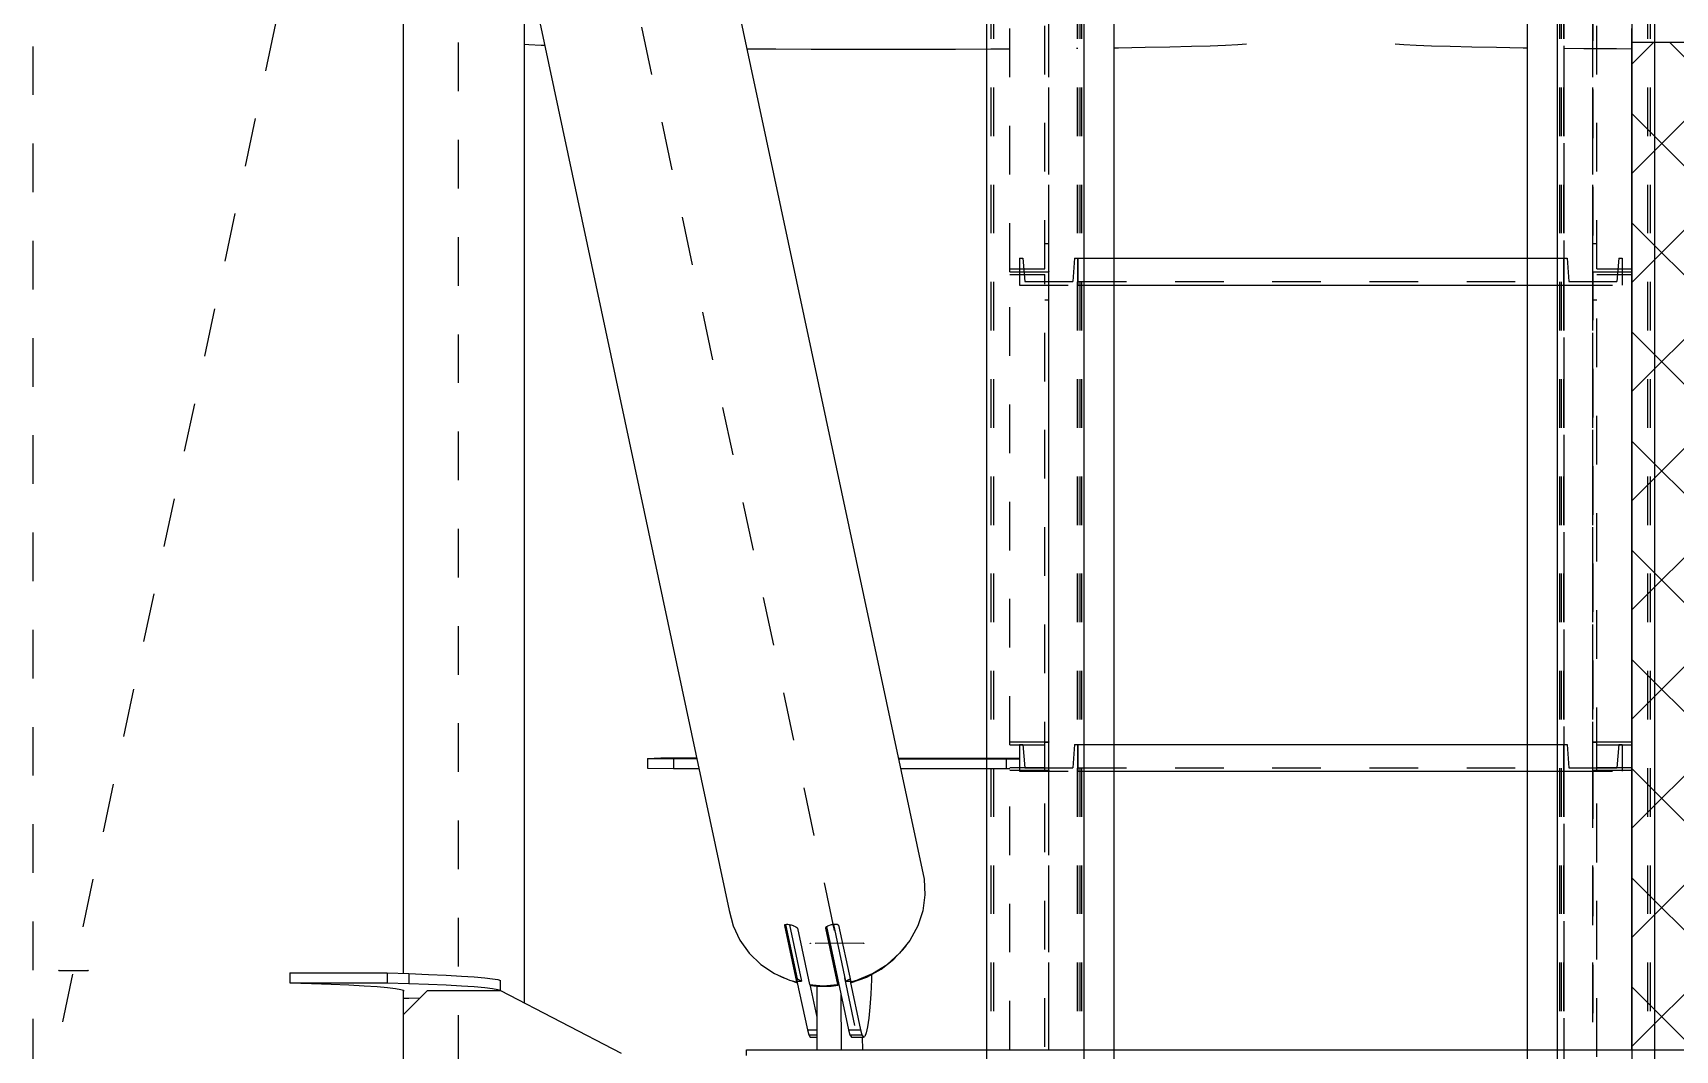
# Model space of a CAD drawing. Header units: millimetres. Extents: x 149919 to 150445, y 136651 to 136866.
# Drawn here: x 150370.813 to 150374.192, y 136767.003 to 136769.095 of the extents above; entities that cross this region are included whole.
import ezdxf

# ---------------------------------------------------------------- set-up
doc = ezdxf.new("R2010")
doc.units = ezdxf.units.MM
doc.header["$LTSCALE"] = 0.25
for name, pattern in [('CENTER', [50.800000000000004, 31.75, -6.35, 6.35, -6.35]), ('XKITLINE00', [0]), ('XKITLINE02', [4, 2, -2]), ('XKITLINE03', [6, 3, -1, 1, -1])]:
    doc.linetypes.add(name, pattern=pattern)

# ---------------------------------------------------------------- blocks, each defined once
blk = doc.blocks.new('çatıı')
h = blk.add_hatch()
h.set_pattern_fill('ANSI37', color=1, scale=5, style=0)
h.set_pattern_definition([(135, (104200.3053063872, -4107.689843781824), (11.22532015133644, 11.22532015133644), []), (45.00000000000001, (104200.3053063872, -4107.689843781824), (11.22532015133644, -11.22532015133644), [])])
h.paths.add_polyline_path([(23278.98351634455, 11270.27473873128), (23228.98351634454, 11270.27473873128), (23228.98351634455, 11870.27473873128), (23278.98351634454, 11870.27473873128)])
at = {"color": 8, "linetype": 'CENTER'}
for p, q in [((22899.99536476475, 12689.51414907064), (22899.99536476475, 11020.27483407493)), ((22899.99536476475, 12460.274807103), (23073.5500062683, 11647.0472421688)), ((22987.49535671575, 12050.27479343555), (22899.99541682213, 11640.27487436566)), ((22987.49535671575, 12050.27479343554), (22987.49535671534, 11230.27490087859)), ((23070.92587365124, 11685.02581057842), (23059.96929945142, 11684.99993197838)), ((22905.36806801929, 11679.44455195873), (22911.34452521933, 11679.45862315871))]:
    blk.add_line(p, q, dxfattribs=at)
at = {"color": 8, "linetype": 'XKITLINE00'}
for p, q in [((22976.19536476475, 12255.76306703709), (22976.19536476475, 11678.81306510987)), ((23010.61361045075, 12039.06217659915), (23083.35145216285, 11698.23338986194)), ((23001.0917971523, 11986.86306437551), (23001.0917971523, 11672.77242943753)), ((23001.0917971523, 11889.45282173471), (23043.27582332405, 11691.79050290064)), ((23001.0917971523, 11869.94759849042), (23002.07651118196, 11869.87950540507)), ((23001.0917971523, 11869.94757388565), (23002.07651118196, 11869.87947548227)), ((23002.07651118196, 11869.87950540507), (23004.59574438741, 11869.75755054815)), ((23002.07651118196, 11869.87947548227), (23004.59574438741, 11869.75751110074)), ((23004.59574438741, 11869.75755054815), (23005.30056445183, 11869.73173820259)), ((23004.59574438741, 11869.75751110074), (23005.30057337042, 11869.7316964126)), ((23046.89954343993, 11869.03664071257), (23052.87567235799, 11868.99960290698)), ((23046.89956390146, 11869.03654483569), (23052.87567235799, 11868.99950426427)), ((23052.87567235799, 11868.99960290698), (23060.12948222713, 11868.96813054772)), ((23052.87567235799, 11868.99950426427), (23060.12948222713, 11868.96802944705)), ((23060.12948222713, 11868.96802944705), (23067.52645867165, 11868.94902248579)), ((23067.52645867165, 11868.94902248579), (23074.99536476475, 11868.94266642794)), ((23074.99536476475, 11868.94266642794), (23082.46427085786, 11868.94902248579)), ((23082.46427085786, 11868.94902248579), (23089.8612473024, 11868.96802944705)), ((23089.8612473024, 11868.96813054772), (23097.11505717156, 11868.99960290698)), ((23089.8612473024, 11868.96802944705), (23097.11505717156, 11868.99950426427)), ((23097.11505717156, 11868.99960290698), (23101.00378097135, 11869.02370375856)), ((23097.11505717156, 11868.99950426427), (23101.00378097144, 11869.02360699813)), ((23114.71845859523, 11869.1380977146), (23115.00313414491, 11869.14105319582)), ((23114.71845859528, 11869.13800988827), (23115.00313414496, 11869.14096560031)), ((23122.50313409054, 11869.23166652387), (23123.33613301803, 11869.24236746003)), ((23122.50313409058, 11869.23158600521), (23123.33613301803, 11869.24228777711)), ((23123.33613301803, 11869.24236746003), (23128.87690149115, 11869.32935210501)), ((23123.33613301803, 11869.24228777711), (23128.87690149115, 11869.32927921554)), ((23128.87690149115, 11869.32935210501), (23133.89876131098, 11869.42532487126)), ((23128.87690149115, 11869.32927921554), (23133.89876131098, 11869.42525947721)), ((23133.89876131098, 11869.42532487126), (23138.3533492222, 11869.52936148856)), ((23133.89876131098, 11869.42525947721), (23138.3533492222, 11869.5293042197)), ((23138.3533492222, 11869.52936148856), (23142.1977651081, 11869.6404600274)), ((23138.3533492222, 11869.5293042197), (23142.1977651081, 11869.64041143529)), ((23142.1977651081, 11869.6404600274), (23145.39498514212, 11869.75755054815)), ((23142.1977651081, 11869.64041143529), (23145.39498514212, 11869.75751110074)), ((23145.39498514212, 11869.75755054815), (23147.91421834755, 11869.87950540507)), ((23145.39498514212, 11869.75751110074), (23147.91421834755, 11869.87947548227)), ((23147.91421834755, 11869.87950540507), (23149.7135241717, 11870.00392760418)), ((23147.91421834755, 11869.87947548227), (23149.71381634774, 11870.00392760426)), ((23180.27691304695, 11870.00392760868), (23182.07651103941, 11869.87947548722)), ((23180.27720524535, 11870.00392761455), (23182.07651103941, 11869.87950541753)), ((23182.07651103941, 11869.87950541704), (23184.59574424484, 11869.75755056012)), ((23182.07651103941, 11869.87947548722), (23184.59574424484, 11869.7575111057)), ((23184.59574424484, 11869.75755055983), (23187.79296427887, 11869.64046003909)), ((23184.59574424484, 11869.7575111057), (23187.79296427887, 11869.64041144025)), ((23187.79296427887, 11869.64046003891), (23191.63738016474, 11869.52936150005)), ((23187.79296427887, 11869.64041144025), (23191.63738016474, 11869.52930422466)), ((23191.63738016474, 11869.52936149992), (23196.09196807595, 11869.42532488263)), ((23191.63738016474, 11869.52930422466), (23196.09196807595, 11869.42525948216)), ((23196.09196807595, 11869.42532488252), (23201.11382791966, 11869.32935211583)), ((23196.09196807595, 11869.42525948216), (23201.11382789578, 11869.3292792205)), ((23201.11382789578, 11869.3293521162), (23206.65459639281, 11869.24236747084)), ((23201.11382789578, 11869.3292792205), (23206.65459636893, 11869.24228778206)), ((23206.65459636893, 11869.24236747114), (23207.48428442566, 11869.23170906736)), ((23206.65459636893, 11869.24228778206), (23207.48428442584, 11869.23162854586)), ((23214.98428464317, 11869.14108757727), (23219.07493329994, 11869.09861875523)), ((23214.98428464337, 11869.14099997834), (23219.07493327606, 11869.09852783976)), ((23219.07493327606, 11869.09861875543), (23225.83488709986, 11869.04323906333)), ((23219.07493327606, 11869.09852783976), (23225.83488707598, 11869.04314382274)), ((23225.83488707598, 11869.04323906349), (23228.98351634458, 11869.02372504021)), ((23225.83488707598, 11869.04314382274), (23228.98351634458, 11869.02362827543)), ((23026.49040878897, 11723.01837410321), (23029.22970588801, 11723.16250310842)), ((23026.49040878897, 11723.01837410321), (23031.83195729111, 11723.00071191306)), ((23026.49040878897, 11723.01837410321), (23026.4904088293, 11721.01839737868)), ((23029.22970588801, 11723.16250310842), (23034.57125439015, 11723.14484091827)), ((23029.22970588801, 11723.16250310842), (23029.22970589108, 11723.00931643271)), ((23031.83195729111, 11723.00071191306), (23036.61790371688, 11722.9876158269)), ((23031.83195729111, 11723.00071191306), (23031.83195733144, 11721.00073518854)), ((23034.57125439015, 11723.14484091827), (23036.58552587961, 11723.13932914053)), ((23034.57125439015, 11723.14484091827), (23034.5712543932, 11722.99321620214)), ((23078.04684059808, 11723.0892871663), (23084.19047190457, 11723.09161479716)), ((23078.07737587513, 11722.94620756444), (23081.45117480554, 11722.94748579194)), ((23081.45117480554, 11722.94748579194), (23087.84078292979, 11722.95256406815)), ((23084.19047190457, 11723.09161479716), (23090.58008002883, 11723.09669307336)), ((23087.84078292979, 11722.95256406815), (23094.11811696227, 11722.96023811539)), ((23090.58008002883, 11723.09669307336), (23096.85741406131, 11723.1043671206)), ((23094.11811696227, 11722.96023811539), (23100.2379552668, 11722.97045265019)), ((23096.85741406131, 11723.1043671206), (23102.97725236583, 11723.1145816554)), ((23100.2379552668, 11722.97045265019), (23103.0031421079, 11722.97637779879)), ((23100.2379552668, 11722.97045265019), (23100.23795530712, 11720.97047592566)), ((23102.97725236583, 11723.1145816554), (23103.00314199731, 11723.11463713082)), ((23102.97725236583, 11723.1145816554), (23102.97725236861, 11722.97632232314)), ((23026.4904088293, 11721.01839737868), (23031.83195733144, 11721.00073518854)), ((23031.83195733144, 11721.00073518854), (23037.04497736671, 11720.986470474)), ((23078.50416561402, 11720.94639253727), (23081.45117484589, 11720.94750906743)), ((23081.45117484589, 11720.94750906743), (23087.84078297012, 11720.95258734363)), ((23087.84078297012, 11720.95258734363), (23094.1181170026, 11720.96026139087)), ((23094.1181170026, 11720.96026139087), (23100.23795530712, 11720.97047592566)), ((23100.23795530712, 11720.97047592566), (23101.0040632345, 11720.97211751576)), ((23083.35145216285, 11698.23338986194), (23083.530661781, 11694.98340632079)), ((23083.530661781, 11694.98340632079), (23083.09558735408, 11691.73428995494)), ((23043.27582332405, 11691.79050290064), (23044.06387179371, 11688.63840128953)), ((23083.09558735408, 11691.73428995494), (23082.05944839839, 11688.58476352103)), ((23044.06387179371, 11688.63840128953), (23045.43681466089, 11685.67995662085)), ((23054.6747875662, 11688.83001850224), (23054.62801780722, 11688.71037110867)), ((23054.62801780722, 11688.71037110867), (23057.10935258649, 11677.08353637735)), ((23054.6747875662, 11688.83001850224), (23054.81648784464, 11688.91332006939)), ((23054.81008923317, 11688.90955850754), (23057.14096682353, 11677.98772371583)), ((23054.81648784464, 11688.91332006939), (23055.04272846146, 11688.95416771791)), ((23054.84187198999, 11688.9179031662), (23057.23126975285, 11677.72186658838)), ((23055.04272846146, 11688.95416771791), (23055.33692031029, 11688.94956629158)), ((23055.33692031029, 11688.94956629158), (23055.67749175678, 11688.89985319028)), ((23055.54121687259, 11688.91974519001), (23055.69462326936, 11688.83658354285)), ((23055.67749175678, 11688.89985319028), (23056.0394703799, 11688.80867363001)), ((23055.69462326936, 11688.83658354285), (23055.9264950221, 11688.83713123162)), ((23055.69462326936, 11688.83658354285), (23058.17595670825, 11677.20975148082)), ((23056.0394703799, 11688.80867363001), (23056.39631407613, 11688.68271335734)), ((23056.39631407613, 11688.68271335734), (23056.50723040543, 11688.63109387116)), ((23056.50723040543, 11688.63109387116), (23056.72306261018, 11688.56568216996)), ((23056.72306261018, 11688.56568216996), (23056.99489984995, 11688.44164272692)), ((23056.99489984995, 11688.44164272692), (23057.19127040544, 11688.30187464623)), ((23057.19127040544, 11688.30187464623), (23057.29777539424, 11688.15662643051)), ((23057.29777539424, 11688.15662643051), (23059.77911016798, 11676.52979139499)), ((23063.12223402307, 11688.30668235404), (23063.07457691502, 11688.16165621677)), ((23063.07457691502, 11688.16165621677), (23065.5559117191, 11676.53482071947)), ((23063.12223402307, 11688.30668235404), (23063.26589148502, 11688.44596060253)), ((23063.23726663463, 11688.418208344), (23065.58652096643, 11677.41026471138)), ((23063.26589148502, 11688.44596060253), (23063.49501560915, 11688.56927837662)), ((23063.28351476495, 11688.45544569564), (23067.81367695273, 11667.22839735544)), ((23063.49501560915, 11688.56927837662), (23063.53667117383, 11688.58303090074)), ((23063.53667117383, 11688.58303090074), (23063.79437382198, 11688.71243821646)), ((23063.79437382198, 11688.71243821646), (23064.14104616894, 11688.83721471325)), ((23064.14104616894, 11688.83721471325), (23064.50935787942, 11688.92716544283)), ((23064.22092418458, 11688.8567228787), (23064.72585846738, 11688.85791554595)), ((23064.50935787942, 11688.92716544283), (23064.87230247592, 11688.97569476274)), ((23064.72585846738, 11688.85791554595), (23064.9510128206, 11688.97653890747)), ((23064.72585846738, 11688.85791554595), (23067.20718558774, 11677.23108208526)), ((23064.87230247592, 11688.97569476274), (23065.20326702487, 11688.97924425779)), ((23065.20326702487, 11688.97924425779), (23065.4779835315, 11688.93755366104)), ((23065.4779835315, 11688.93755366104), (23065.67630839208, 11688.85367993792)), ((23065.67630839208, 11688.85367993792), (23065.78369942472, 11688.73377313404)), ((23065.78369942472, 11688.73377313404), (23068.26503421446, 11677.10693737476)), ((23082.05944839839, 11688.58476352103), (23080.45372747177, 11685.63052378601)), ((23045.43681466089, 11685.67995662085), (23047.35293575133, 11683.00505973883)), ((23080.45372747177, 11685.63052378601), (23078.32721359207, 11682.96133382933)), ((23079.65541175347, 11684.62848175004), (23079.36349953804, 11684.17492236144)), ((23047.35293575133, 11683.00505973883), (23049.75401469531, 11680.69498603167)), ((23074.52725966144, 11679.70100963557), (23077.1457910106, 11681.75259719389)), ((23075.74451980744, 11680.65829563713), (23078.32721359207, 11682.96133382933)), ((23077.91987568953, 11682.59810271295), (23077.1457910106, 11681.75259719389)), ((23079.36349953804, 11684.17492236144), (23078.82859230622, 11683.5906619711)), ((22952.87790034879, 11678.91783749513), (22972.87790034879, 11678.91783749513)), ((22952.87790034879, 11678.91783749513), (22952.87790034879, 11676.91874845052)), ((22972.87790034879, 11678.91783749513), (22977.343375946, 11678.77680854321)), ((22972.87790034879, 11678.91783749513), (22972.87790034879, 11676.91874845052)), ((22977.343375946, 11678.77680854321), (22981.39728972122, 11678.62487934862)), ((22977.343375946, 11678.77680854321), (22977.343375946, 11676.7777194986)), ((22981.39728972122, 11678.62487934862), (22985.01054711555, 11678.46314029293)), ((22985.01054711555, 11678.46314029293), (22988.15721611968, 11678.29275216219)), ((22988.15721611968, 11678.29275216219), (22990.81471338531, 11678.11493781601)), ((22990.81471338531, 11678.11493781601), (22992.96396630388, 11677.93097341128)), ((22992.96396630388, 11677.93097341128), (22994.58954988884, 11677.74217924327)), ((23049.75401469531, 11680.69498603167), (23052.5670959241, 11678.81992592)), ((23052.5670959241, 11678.81992592), (23055.70670538803, 11677.43685215649)), ((23053.47621134704, 11678.41943862884), (23054.14613058975, 11678.03896466532)), ((23054.12602360953, 11678.13318063982), (23054.14613058975, 11678.03896466532)), ((23054.14613058975, 11678.03896466532), (23055.25647640963, 11677.63518889064)), ((23057.14096682353, 11677.98772371583), (23057.10935258649, 11677.08353637735)), ((23057.14569340648, 11678.12285294526), (23057.12365079121, 11677.49241844638)), ((23068.40350173121, 11676.93742713123), (23071.58447831566, 11678.08015356638)), ((23069.53596430593, 11677.41732960532), (23072.78411996165, 11678.7913858595)), ((23071.54459546518, 11678.267034022), (23071.58447831566, 11678.08015356638)), ((23071.58447831566, 11678.08015356638), (23074.52725966144, 11679.70100963557)), ((23072.55008141804, 11678.61199860174), (23072.52219987784, 11677.54588104139)), ((23072.78411996165, 11678.7913858595), (23075.74451980744, 11680.65829563713)), ((22952.87790034879, 11676.91874845052), (22957.34337701269, 11676.77771951518)), ((22952.87790034879, 11676.91874845052), (22972.87790034879, 11676.91874845052)), ((22957.34337701269, 11676.77771951518), (22961.39729179769, 11676.62579033195)), ((22961.39729179769, 11676.62579033195), (22965.01055012406, 11676.46405128286)), ((22965.01055012406, 11676.46405128286), (22968.15721996369, 11676.29366315441)), ((22968.15721996369, 11676.29366315441), (22970.81471795174, 11676.11584880681)), ((22970.81471795174, 11676.11584880681), (22972.96397146561, 11675.93188439753)), ((22972.87790034879, 11676.91874845052), (22977.343375946, 11676.7777194986)), ((22972.96397146561, 11675.93188439753), (22974.58955550723, 11675.7430902225)), ((22974.58955550723, 11675.7430902225), (22975.67980340701, 11675.55082124044)), ((22975.67980340701, 11675.55082124044), (22976.22689055438, 11675.35645734843)), ((22976.19536476475, 11675.36765752961), (22976.19536476475, 11670.32156000342)), ((22976.19536476454, 11670.32156000321), (22981.19536476454, 11675.31928261472)), ((22976.19536476475, 11675.15019329738), (22976.22689055438, 11675.16139347856)), ((22976.22689055438, 11675.35645734843), (22976.22689055438, 11675.16139347856)), ((22977.343375946, 11676.7777194986), (22981.39728972122, 11676.62579030401)), ((22981.19536476454, 11675.31928261472), (22996.19536476454, 11675.31928261472)), ((22981.39728972122, 11676.62579030401), (22985.01054711555, 11676.46405124833)), ((22985.01054711555, 11676.46405124833), (22988.15721611968, 11676.29366311758)), ((22988.15721611968, 11676.29366311758), (22990.81471338531, 11676.11584877141)), ((22990.81471338531, 11676.11584877141), (22992.96396630388, 11675.93188436667)), ((22992.96396630388, 11675.93188436667), (22994.58954988884, 11675.74309019867)), ((22994.58954988884, 11677.74217924327), (22995.67979747923, 11677.54991027002)), ((22994.58954988884, 11675.74309019867), (22995.67979747923, 11675.55082122541)), ((22995.67979747923, 11677.54991027002), (22996.22688447047, 11677.35554638791)), ((22995.67979747923, 11675.55082122541), (22996.22688447047, 11675.3564573433)), ((22996.19536476454, 11675.31928261472), (23021.03197886974, 11662.40065032593)), ((22996.22688447047, 11675.30288780789), (22996.22688447047, 11677.35554638791)), ((23055.70670538803, 11677.43685215649), (23057.10935258649, 11677.08353637735)), ((23056.01641045355, 11677.35883989036), (23057.2477170464, 11676.91107689212)), ((23057.12365079121, 11677.49241844638), (23057.2477170464, 11676.91107689212)), ((23057.23126975285, 11677.72186658838), (23057.21328457947, 11677.20747767302)), ((23057.21328457947, 11677.20747767302), (23058.17595670825, 11677.20975148082)), ((23057.21328457947, 11677.20747767302), (23059.34723366691, 11667.20840220968)), ((23057.23126975285, 11677.72186658838), (23058.17595670825, 11677.20975148082)), ((23057.25177455864, 11677.02712463251), (23057.2477170464, 11676.91107689212)), ((23059.77911016798, 11676.52979139499), (23062.57690438921, 11676.29853402558)), ((23059.85055889035, 11676.52388565559), (23061.28539448709, 11669.80065617759)), ((23059.88551877924, 11676.5209959749), (23059.9178906567, 11676.36931046627)), ((23059.9178906567, 11676.36931046627), (23061.35302222273, 11676.22429333077)), ((23061.26822601163, 11676.23286181601), (23061.303240901, 11663.11445946119)), ((23061.31491646192, 11676.40284620339), (23061.35302222273, 11676.22429333077)), ((23061.35302222273, 11676.22429333077), (23062.79952095436, 11676.17815478065)), ((23062.57690438921, 11676.29853402558), (23065.5559117191, 11676.53482071947)), ((23062.79952095436, 11676.17815478065), (23064.24948522427, 11676.23114685183)), ((23064.20750197263, 11676.4278685553), (23064.24948522427, 11676.23114685183)), ((23064.24948522427, 11676.23114685183), (23065.69499447437, 11676.38298007044)), ((23065.58652096643, 11677.41026471138), (23065.5559117191, 11676.53482071947)), ((23065.59414924635, 11677.62847134017), (23065.57092775826, 11676.96432179087)), ((23065.57092775826, 11676.96432179087), (23065.69499447437, 11676.38298007044)), ((23065.71821597636, 11677.04713001804), (23065.69499447437, 11676.38298007044)), ((23066.25303409289, 11674.54112481516), (23066.28353349461, 11663.11445946119)), ((23067.20718558774, 11677.23108208526), (23068.13429722634, 11677.71953406857)), ((23067.20718558774, 11677.23108208526), (23068.16985841708, 11677.2333558866)), ((23068.17945837884, 11677.5079216312), (23068.16985841708, 11677.2333558866)), ((23068.16985841708, 11677.2333558866), (23070.30380746275, 11667.23427910524)), ((23068.26503421446, 11677.10693737476), (23069.53596430593, 11677.41732960532)), ((23068.36225850922, 11677.13068192682), (23068.40350173121, 11676.93742713123)), ((23072.38992743546, 11674.57005095966), (23072.21317045968, 11671.91191384318)), ((23072.52219987784, 11677.54588104139), (23072.38992743546, 11674.57005095966)), ((22976.19536476475, 11673.70387476172), (22977.343375946, 11673.74013132838)), ((22977.343375946, 11673.74013132838), (22979.70400383703, 11673.82860096886)), ((23072.21317045968, 11671.91191384318), (23071.99729962183, 11669.65223584313)), ((22976.19536476454, 11670.32156000321), (22976.19536476454, 11610.34888866516)), ((23071.748874048, 11667.8596761321), (23071.47544202361, 11666.58870072983)), ((23071.99729962183, 11669.65223584313), (23071.748874048, 11667.8596761321)), ((23059.34723366691, 11667.20840220968), (23061.29230132024, 11667.21299652394)), ((23059.34723366691, 11667.20840220968), (23059.63388337306, 11666.17981920694)), ((23059.63388337306, 11666.17981920694), (23061.29504854507, 11666.18374293414)), ((23059.63388337306, 11666.17981920694), (23059.93072453733, 11665.72307585592)), ((23059.93072453733, 11665.72307585592), (23061.29626952208, 11665.72630131843)), ((23067.81367695273, 11667.22839735544), (23070.30380746275, 11667.23427910524)), ((23067.81367695273, 11667.22839735544), (23068.10032667605, 11666.1998145622)), ((23068.10032667605, 11666.1998145622), (23070.59045718607, 11666.205696312)), ((23068.10032667605, 11666.1998145622), (23068.39716785896, 11665.74307141761)), ((23068.39716785896, 11665.74307141761), (23070.88729836898, 11665.74895316741)), ((23070.30380746275, 11667.23427910524), (23070.59045718607, 11666.205696312)), ((23070.59045718607, 11666.205696312), (23070.88729836898, 11665.74895316741)), ((23070.65328254107, 11665.74840041624), (23070.66057629128, 11663.11445946119)), ((23070.88729836898, 11665.74895316741), (23071.18531164232, 11665.87792758078)), ((23071.47544202361, 11666.58870072983), (23071.18531164232, 11665.87792758078)), ((23046.79536476458, 11663.11445946119), (23283.19536476952, 11663.11445946119)), ((23046.79536476458, 11661.97291410631), (23046.79536476458, 11663.11445946119))]:
    blk.add_line(p, q, dxfattribs=at)
at = {"color": 7, "linetype": 'XKITLINE00'}
for p, q in [((23096.30499000436, 11663.11447639774), (23096.30529922091, 12049.63453717339)), ((23116.30499000494, 11663.11447639774), (23116.30529922033, 12049.6345211734)), ((23122.50456309826, 11663.11447639774), (23122.50491093619, 12049.60097983509)), ((23207.48616629578, 11663.11447639774), (23207.48591489806, 11942.4459585106)), ((23213.68473106653, 11663.11447639774), (23213.68494685863, 11932.85500217215)), ((23233.68473106595, 11663.11447639774), (23233.68492210466, 11901.91164028165)), ((23228.98351634455, 11663.1144594612), (23228.98351634455, 11870.27473873128)), ((23122.50470962324, 11825.91995862808), (23207.4860197708, 11825.919890643)), ((23122.50470467268, 11820.41995862807), (23207.48602472137, 11820.41989064301)), ((23122.50461962314, 11725.91995862808), (23207.48610977149, 11725.91989064286)), ((23122.50461467258, 11720.41995862807), (23207.48611472089, 11720.41989064285))]:
    blk.add_line(p, q, dxfattribs=at)
at = {"color": 116, "linetype": 'XKITLINE02', "true_color": 0x136734}
for p, q in [((23097.15464435758, 11231.05603701008), (23097.15529922054, 12049.63453649338)), ((23097.68664435782, 11231.05603658449), (23097.6872992202, 12049.63453606779)), ((23114.9226443575, 11231.05602279571), (23114.92329922105, 12049.63452227898)), ((23115.0041742449, 11231.05587105893), (23115.0049109356, 12049.6009865851)), ((23115.45464435774, 11231.05602237009), (23115.45529922128, 12049.63452185339)), ((23115.85417424511, 11231.05587029393), (23115.85491093581, 12049.60098582011)), ((23214.13655514894, 11231.05635677406), (23214.13581845824, 12049.6012262219)), ((23214.53438541976, 11231.05610008459), (23214.53504028214, 12049.63444218409)), ((23214.98655514799, 11231.05635753906), (23214.98581845844, 12049.60122698691)), ((23215.06638542, 11231.056099659), (23215.06704028237, 12049.63444175848)), ((23232.30238541968, 11231.05608587019), (23232.30304028206, 12049.63442796969)), ((23232.83438541934, 11231.0560854446), (23232.8350402823, 12049.63442754406)), ((23108.205419964, 11823.75044189603), (23108.20550911194, 11926.42433427688)), ((23109.00541949908, 11823.16997589444), (23109.00550911152, 11926.42433360962)), ((23220.98531276693, 11823.16997827566), (23220.98522315449, 11926.42433599084)), ((23221.7853123026, 11823.75044427725), (23221.78522315524, 11926.4243366581)), ((23101.0054194992, 11823.16998256689), (23101.00550493175, 11921.20015227296)), ((23228.98531276682, 11823.16998494811), (23228.98522733427, 11921.2001546542)), ((23228.98522824114, 11920.15999305777), (23228.9853123029, 11823.75045028248)), ((23108.20542414331, 11828.97462990512), (23109.00542414289, 11828.97462923788)), ((23220.98530812313, 11828.97463161913), (23221.78530812271, 11828.97463228636)), ((23101.0054194992, 11823.16998256689), (23109.00541949908, 11823.16997589444)), ((23101.00541996428, 11823.75044790122), (23108.205419964, 11823.75044189603)), ((23101.00549150964, 11725.85074874387), (23101.00557664533, 11823.16998329094)), ((23101.00557664533, 11823.16998329094), (23109.00557664521, 11823.16997660803)), ((23103.00467438363, 11825.91997463256), (23103.68471918344, 11825.91997463256)), ((23103.00467438363, 11825.91997463256), (23103.00467438363, 11820.41997463257)), ((23103.00471918315, 11825.91997463256), (23103.00471918315, 11820.41997463257)), ((23103.68467438333, 11825.91997463256), (23104.06867438352, 11821.11997463257)), ((23103.68471918344, 11825.91997463256), (23104.06871918363, 11821.11997463257)), ((23109.00548731566, 11720.60870408117), (23109.00557664521, 11823.16997660803)), ((23114.32467438288, 11825.91997463256), (23113.94067438327, 11821.11997463257)), ((23114.32471918357, 11825.91997463256), (23113.94071918279, 11821.11997463257)), ((23114.32467438288, 11825.91997463256), (23115.00471918327, 11825.91997463256)), ((23115.00467438316, 11825.91997463256), (23115.00467438316, 11820.41997463257)), ((23115.00471918327, 11825.91997463256), (23115.00471918327, 11820.41997463257)), ((23115.00472493186, 11820.41996462806), (23115.00472933236, 11825.91996462807)), ((23115.00472933236, 11825.91996462807), (23122.50470962324, 11825.91995862808)), ((23207.4860197708, 11825.919890643), (23214.98453956046, 11825.91988464419)), ((23214.98453516055, 11820.41988464418), (23214.98453956046, 11825.91988464419)), ((23214.98468986429, 11825.91988464303), (23215.66473466468, 11825.91988464303)), ((23214.98468986429, 11825.91988464303), (23214.98468986429, 11820.41988464302)), ((23214.98473466439, 11825.91988464303), (23214.98473466439, 11820.41988464302)), ((23215.66468986457, 11825.91988464303), (23216.04868986477, 11821.11988464305)), ((23215.66473466468, 11825.91988464303), (23216.04873466429, 11821.11988464305)), ((23220.98515527679, 11823.16997458629), (23228.98515527784, 11823.16998126924)), ((23220.98524460635, 11720.60870205948), (23220.98515527679, 11823.16997458629)), ((23220.98531276693, 11823.16997827566), (23228.98531276682, 11823.16998494811)), ((23221.7853123026, 11823.75044427725), (23228.9853123029, 11823.75045028248)), ((23226.30468986412, 11825.91988464303), (23225.92068986451, 11821.11988464305)), ((23226.30473466423, 11825.91988464303), (23225.92073466403, 11821.11988464305)), ((23226.30468986412, 11825.91988464303), (23226.98473466393, 11825.91988464303)), ((23226.9846898644, 11825.91988464303), (23226.9846898644, 11820.41988464302)), ((23226.98473466393, 11825.91988464303), (23226.98473466393, 11820.41988464302)), ((23228.98524041295, 11725.85074672216), (23228.98515527784, 11823.16998126924)), ((23101.00557617909, 11822.58753462653), (23108.20557617881, 11822.5875286119)), ((23103.00467438363, 11820.41997463257), (23115.00471918327, 11820.41997463257)), ((23104.06867438352, 11821.11997463257), (23113.94071918279, 11821.11997463257)), ((23108.2054873155, 11720.60870474947), (23108.20557617881, 11822.5875286119)), ((23115.00472549124, 11821.11996462805), (23214.9845357205, 11821.11988464422)), ((23115.00472493186, 11820.41996462806), (23122.50470467268, 11820.41995862807)), ((23207.48602472137, 11820.41989064301), (23214.98453516055, 11820.41988464418)), ((23214.98468986429, 11820.41988464302), (23226.98473466393, 11820.41988464302)), ((23216.04868986477, 11821.11988464305), (23225.92073466403, 11821.11988464305)), ((23221.7851557432, 11822.58752659018), (23228.9851557435, 11822.58753260483)), ((23221.78524227529, 11723.52201286704), (23221.7851557432, 11822.58752659018)), ((23108.20557198494, 11817.34549063213), (23109.00557198569, 11817.34548996381)), ((23220.98515993748, 11817.34548794213), (23221.78515993706, 11817.34548861043)), ((23101.0054919753, 11726.43319740828), (23109.00549197577, 11726.43319072537)), ((23101.00549150964, 11725.85074874387), (23108.20549150936, 11725.85074272924)), ((23103.00458438353, 11725.91997463256), (23103.68462918334, 11725.91997463256)), ((23103.00458438353, 11725.91997463256), (23103.00458438353, 11720.41997463255)), ((23103.00462918363, 11725.91997463256), (23103.00462918363, 11720.41997463255)), ((23103.68458438381, 11725.91997463256), (23104.06858438342, 11721.11997463259)), ((23103.68462918334, 11725.91997463256), (23104.06862918353, 11721.11997463259)), ((23108.205419964, 11623.75044189601), (23108.20550911194, 11726.42433427686)), ((23108.20550911194, 11726.42433427686), (23109.00550911152, 11726.42433360962)), ((23109.00541949908, 11623.16997589442), (23109.00550911152, 11726.42433360962)), ((23114.32458438336, 11725.91997463256), (23113.94058438316, 11721.11997463259)), ((23114.32462918405, 11725.91997463256), (23113.94062918327, 11721.11997463259)), ((23114.32458438336, 11725.91997463256), (23115.00462918317, 11725.91997463256)), ((23115.00458438306, 11725.91997463256), (23115.00458438306, 11720.41997463255)), ((23115.00462918317, 11725.91997463256), (23115.00462918317, 11720.41997463255)), ((23115.00463493176, 11720.41996462806), (23115.00463933226, 11725.91996462805)), ((23115.00463933226, 11725.91996462805), (23122.50461962314, 11725.91995862808)), ((23207.48610977149, 11725.91989064286), (23214.98444956036, 11725.91988464421)), ((23214.98444516044, 11720.4198846442), (23214.98444956036, 11725.91988464421)), ((23214.98459986477, 11725.91988464305), (23215.66464466458, 11725.91988464305)), ((23214.98459986477, 11725.91988464305), (23214.98459986477, 11720.41988464304)), ((23214.98464466429, 11725.91988464305), (23214.98464466429, 11720.41988464304)), ((23215.66459986447, 11725.91988464305), (23216.04859986466, 11721.11988464302)), ((23215.66464466458, 11725.91988464305), (23216.04864466477, 11721.11988464302)), ((23220.98522315449, 11726.42433599085), (23221.78522315524, 11726.42433665811)), ((23220.98530827563, 11628.78380090588), (23220.98522315449, 11726.42433599085)), ((23220.9852399474, 11726.43318870365), (23228.98523994729, 11726.43319538658)), ((23221.78527924065, 11661.66862844543), (23221.78522315524, 11726.42433665811)), ((23221.78524460651, 11720.60870272777), (23221.78523950868, 11726.43318937195)), ((23221.78524041265, 11725.85074070752), (23228.98524041295, 11725.85074672216)), ((23226.30459986402, 11725.91988464305), (23225.9205998644, 11721.11988464302)), ((23226.30464466412, 11725.91988464305), (23225.92064466393, 11721.11988464302)), ((23226.30459986402, 11725.91988464305), (23226.98464466441, 11725.91988464305)), ((23226.9845998643, 11725.91988464305), (23226.9845998643, 11720.41988464304)), ((23226.98464466441, 11725.91988464305), (23226.98464466441, 11720.41988464304)), ((23101.0054194992, 11623.16998256691), (23101.00550493175, 11721.20015227294)), ((23101.00550446783, 11720.61968693861), (23109.00550446771, 11720.61968026616)), ((23101.00550493175, 11721.20015227294), (23108.20550493205, 11721.20014626775)), ((23103.00458438353, 11720.41997463255), (23115.00462918317, 11720.41997463255)), ((23104.06858438342, 11721.11997463259), (23113.94062918327, 11721.11997463259)), ((23108.2054873155, 11720.60870474947), (23109.00548731566, 11720.60870408117)), ((23115.00463549113, 11721.11996462805), (23214.9844457204, 11721.11988464418)), ((23115.00463493176, 11720.41996462806), (23122.50461467258, 11720.41995862807)), ((23207.48611472089, 11720.41989064285), (23214.98444516044, 11720.4198846442)), ((23214.98459986477, 11720.41988464304), (23226.98464466441, 11720.41988464304)), ((23216.04859986466, 11721.11988464302), (23225.92064466393, 11721.11988464302)), ((23220.9852277983, 11720.61968264742), (23228.98522779818, 11720.61968931987)), ((23220.98524460635, 11720.60870205948), (23221.78524460651, 11720.60870272777)), ((23221.78522733397, 11721.20014864901), (23228.98522733427, 11721.2001546542)), ((23221.7853123026, 11623.75044427727), (23221.78522822571, 11720.60870272775)), ((23228.98531276682, 11623.16998494813), (23228.98522733427, 11721.2001546542)), ((23096.304953461, 11617.43529172858), (23096.30499000436, 11663.11447639774)), ((23116.30495346159, 11617.43529172858), (23116.30499000494, 11663.11447639774)), ((23122.50452198619, 11617.43529172858), (23122.50456309826, 11663.11447639774)), ((23207.48620740786, 11617.43529172858), (23207.48616629578, 11663.11447639774)), ((23213.68469452318, 11617.43529172858), (23213.68473106653, 11663.11447639774)), ((23233.68469452376, 11617.43529172858), (23233.68473106595, 11663.11447639774))]:
    blk.add_line(p, q, dxfattribs=at)
at = {"color": 1, "linetype": 'XKITLINE03'}
for p, q in [((23109.00464435756, 11231.05602753009), (23109.00529922052, 12049.63452701392)), ((23115.0041742449, 11231.05587105893), (23115.00491093444, 12049.60098658576)), ((23214.98581845844, 12049.60122698691), (23214.98655514799, 11231.05635753839)), ((23220.98438541994, 11231.05609492461), (23220.98504028116, 12049.63443702458)), ((23109.00541949908, 11823.16997589444), (23109.00550446771, 11920.61968026629)), ((23220.9852277983, 11920.61968264742), (23220.98531276693, 11823.16997827559)), ((23109.00549197577, 11726.43319072533), (23109.00557664521, 11823.16997660783)), ((23220.98515527679, 11823.16997458629), (23220.98523994624, 11726.43318870385)), ((23115.00471918327, 11820.41997463257), (23115.00467438316, 11820.41997463257)), ((23115.00472493186, 11820.41996462806), (23214.98453516055, 11820.41988464402)), ((23214.98473466439, 11820.41988464302), (23214.98468986429, 11820.41988464302)), ((23109.00541949908, 11623.16997589442), (23109.00550446771, 11720.61968026616)), ((23115.00462918317, 11720.41997463255), (23115.00458438306, 11720.41997463255)), ((23115.00463493176, 11720.41996462806), (23214.98444516044, 11720.41988464402)), ((23214.98464466429, 11720.41988464304), (23214.98459986477, 11720.41988464304)), ((23220.9852277983, 11720.61968264742), (23220.98531276693, 11623.16997827557))]:
    blk.add_line(p, q, dxfattribs=at)
blk.add_lwpolyline([(23278.98351634455, 11870.27473873128), (23228.98351634455, 11870.27473873128), (23228.98351634455, 11270.27473873128), (23278.98351634455, 11270.27473873128)], close=True)
at = {"color": 1}
blk.add_lwpolyline([(23278.98351634455, 11870.27473873128), (23228.98351634455, 11870.27473873128), (23228.98351634455, 11270.27473873128), (23278.98351634455, 11270.27473873128)], close=True, dxfattribs=at)
at = {"color": 1, "linetype": 'XKITLINE00'}
for centre in [(23109.00541949908, 11823.16997589444), (23109.00557664521, 11823.16997660783), (23220.98515527679, 11823.16997458629), (23220.98531276693, 11823.16997827559), (23115.00471918327, 11820.41997463257), (23115.00472493186, 11820.41996462806), (23214.98453516055, 11820.41988464402), (23214.98473466439, 11820.41988464302), (23109.00549197577, 11726.43319072533), (23220.98523994624, 11726.43318870385), (23109.00550446771, 11720.61968026616), (23115.00462918317, 11720.41997463255), (23115.00463493176, 11720.41996462806), (23214.98444516044, 11720.41988464402), (23214.98464466429, 11720.41988464304), (23220.9852277983, 11720.61968264742)]:
    blk.add_circle(centre, 0.05000000000109139, dxfattribs=at)
at = {"color": 8, "linetype": 'XKITLINE00'}
for centre in [(23059.96929945142, 11684.99993197838), (23070.92587365124, 11685.02581057842), (22905.36806801929, 11679.44455195873), (22911.34452521933, 11679.45862315871)]:
    blk.add_circle(centre, 0.05000000000109139, dxfattribs=at)

msp = doc.modelspace()

# ---------------------------------------------------------------- block references
at = {"xscale": 0.009999943142843078, "yscale": 0.009999943142843078, "zscale": 0.009999943142843078}
msp.add_blockref('çatıı', (150141.8140771318, 136650.3731045646), dxfattribs=at)

doc.saveas('drawing.dxf')
